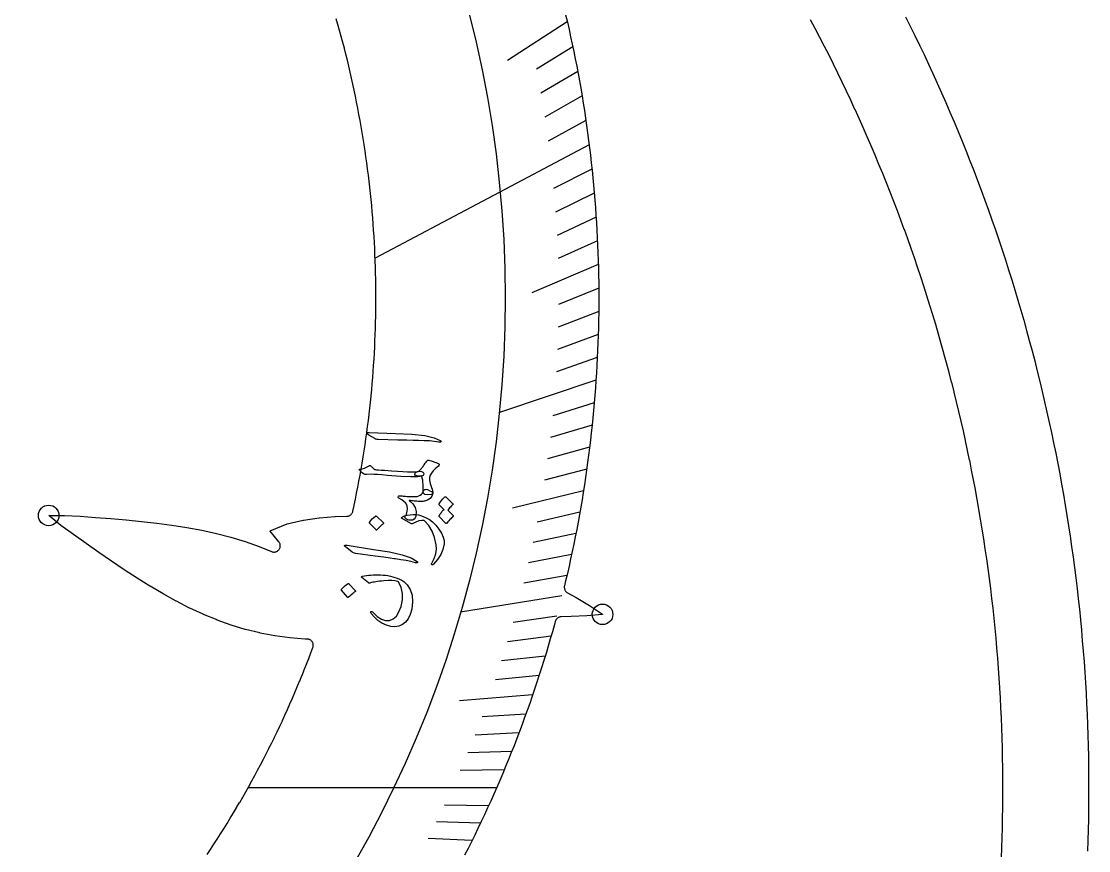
# Model space of a CAD drawing. Header units: millimetres. Extents: x -68 to 68, y -68 to 68.
# Drawn here: x 25.65 to 67.95, y -2.49 to 30.37 of the extents above; entities that cross this region are included whole.
import ezdxf

# ---------------------------------------------------------------- set-up
doc = ezdxf.new("R2010")
doc.units = ezdxf.units.MM
for name, color, linetype in [('CUT_INNER', 6, 'Continuous'), ('CUT_OUTER', 1, 'Continuous'), ('ENGRAVE', 7, 'Continuous'), ('ENGRAVE_FINE', 8, 'Continuous'), ('TEXT', 5, 'Continuous')]:
    doc.layers.add(name, color=color, linetype=linetype)

msp = doc.modelspace()

# ---------------------------------------------------------------- linework, layer by layer
at = {"layer": 'CUT_INNER'}
for points in [[(33.0092, -2.638), (33.1431, -2.4363), (33.1439, -2.435), (33.2766, -2.2325), (33.2774, -2.2313), (33.4088, -2.028), (33.4096, -2.0267), (33.5397, -1.8226), (33.5406, -1.8213), (33.6694, -1.6164), (33.6702, -1.6151), (33.7978, -1.4094), (33.7987, -1.4081), (33.925, -1.2016), (33.9258, -1.2003), (34.0509, -0.9931), (34.0517, -0.9917), (34.1755, -0.7837), (34.1763, -0.7824), (34.2988, -0.5737), (34.2996, -0.5723), (34.4208, -0.3628), (34.4216, -0.3615), (34.5415, -0.1513), (34.5423, -0.1499), (34.6609, 0.061), (34.6617, 0.0624), (34.779, 0.2741), (34.7798, 0.2754), (34.8959, 0.4878), (34.8966, 0.4892), (35.0113, 0.7023), (35.0121, 0.7037), (35.1255, 0.9175), (35.1262, 0.9189), (35.2384, 1.1334), (35.2391, 1.1347), (35.3499, 1.3499), (35.3506, 1.3513), (35.4601, 1.5672), (35.4608, 1.5686), (35.5689, 1.7851), (35.5696, 1.7865), (35.6765, 2.0037), (35.6771, 2.0051), (35.7826, 2.2229), (35.7833, 2.2243), (35.8875, 2.4428), (35.8881, 2.4442), (35.9909, 2.6633), (35.9916, 2.6647), (36.0931, 2.8845), (36.0937, 2.8859), (36.1938, 3.1062), (36.1945, 3.1076), (36.2932, 3.3286), (36.2938, 3.33), (36.3913, 3.5516), (36.3919, 3.553), (36.4879, 3.7752), (36.4885, 3.7766), (36.5832, 3.9994), (36.5838, 4.0008), (36.6771, 4.2242), (36.6777, 4.2256), (36.7697, 4.4495), (36.7702, 4.4509), (36.8608, 4.6754), (36.8614, 4.6768), (36.9506, 4.9018), (36.9511, 4.9033), (37.0389, 5.1288), (37.0395, 5.1303), (37.1259, 5.3564), (37.1265, 5.3578), (37.2023, 5.5599), (37.2099, 5.5839), (37.2151, 5.6086), (37.2178, 5.6336), (37.218, 5.6588), (37.2156, 5.6838), (37.2107, 5.7085), (37.2034, 5.7326), (37.1937, 5.7558), (37.1817, 5.778), (37.1675, 5.7988), (37.1513, 5.818), (37.1332, 5.8356), (37.1135, 5.8512), (37.0923, 5.8648), (37.0698, 5.8762), (37.0463, 5.8852), (37.0221, 5.8919), (36.9972, 5.8961), (36.9721, 5.8977), (36.9044, 5.8988), (36.8969, 5.8991), (36.2931, 5.9446), (36.286, 5.9454), (35.6941, 6.0244), (35.6872, 6.0255), (35.1065, 6.1364), (35.0999, 6.1378), (34.5299, 6.2791), (34.5236, 6.2808), (33.9637, 6.451), (33.9578, 6.4529), (33.4073, 6.6504), (33.4019, 6.6525), (32.86, 6.8755), (32.8552, 6.8776), (32.3211, 7.1242), (32.3169, 7.1262), (31.7899, 7.3943), (31.7862, 7.3962), (31.2655, 7.6834), (31.2624, 7.6851), (30.747, 7.989), (30.7444, 7.9905), (30.2335, 8.3086), (30.2314, 8.3099), (29.7241, 8.6396), (29.7225, 8.6406), (29.2179, 8.9795), (29.2167, 8.9803), (28.7146, 9.3259), (28.2127, 9.6774), (27.7122, 10.0332), (27.7111, 10.034), (27.2167, 10.3935), (27.2108, 10.3981), (26.7334, 10.7909), (26.7296, 10.7944), (26.7352, 10.7947), (27.353, 10.7955), (27.3605, 10.7953), (27.9707, 10.7595), (27.972, 10.7594), (28.5829, 10.7171), (29.1936, 10.6705), (29.803, 10.6189), (29.8044, 10.6188), (30.4095, 10.5606), (30.4114, 10.5604), (31.0127, 10.4934), (31.0151, 10.4931), (31.6118, 10.4148), (31.6148, 10.4144), (32.206, 10.3223), (32.2095, 10.3217), (32.7942, 10.2133), (32.7983, 10.2125), (33.3757, 10.0854), (33.3803, 10.0843), (33.9495, 9.9361), (33.9546, 9.9347), (34.515, 9.7633), (34.5204, 9.7615), (35.0713, 9.5649), (35.0771, 9.5626), (35.5636, 9.3614), (35.5867, 9.3531), (35.6105, 9.3472), (35.6348, 9.3436), (35.6593, 9.3424), (35.6838, 9.3436), (35.7081, 9.3473), (35.7319, 9.3532), (35.755, 9.3615), (35.7771, 9.372), (35.7982, 9.3846), (35.8179, 9.3993), (35.836, 9.4158), (35.8525, 9.434), (35.8671, 9.4537), (35.8797, 9.4747), (35.8902, 9.4969), (35.8984, 9.52), (35.9044, 9.5438), (35.908, 9.5681), (35.9091, 9.5926), (35.9079, 9.6171), (35.9043, 9.6414), (35.8983, 9.6652), (35.89, 9.6883), (35.8795, 9.7105), (35.8669, 9.7315), (35.8522, 9.7512), (35.5048, 10.1737), (35.5014, 10.1783), (35.5066, 10.1808), (36.1755, 10.4571), (36.1804, 10.4589), (36.1855, 10.4603), (36.8217, 10.6054), (36.8312, 10.6072), (37.455, 10.6995), (37.463, 10.7004), (38.0773, 10.7513), (38.0847, 10.7516), (38.5493, 10.7623), (38.5731, 10.764), (38.5967, 10.7679), (38.6197, 10.7741), (38.642, 10.7824), (38.6635, 10.7929), (38.6838, 10.8053), (38.7029, 10.8196), (38.7206, 10.8357), (38.7366, 10.8533), (38.7509, 10.8724), (38.7632, 10.8928), (38.7736, 10.9143), (38.7819, 10.9367), (38.788, 10.9597), (38.8384, 11.1942), (38.8387, 11.1957), (38.8881, 11.4327), (38.8884, 11.4342), (38.9364, 11.6714), (38.9367, 11.6729), (38.9832, 11.9105), (38.9835, 11.912), (39.0285, 12.1498), (39.0288, 12.1513), (39.0724, 12.3894), (39.0726, 12.3909), (39.1148, 12.6293), (39.115, 12.6308), (39.1557, 12.8694), (39.1559, 12.871), (39.1951, 13.1098), (39.1953, 13.1113), (39.2331, 13.3504), (39.2333, 13.352), (39.2696, 13.5913), (39.2698, 13.5928), (39.3046, 13.8323), (39.3048, 13.8339), (39.3381, 14.0736), (39.3383, 14.0751), (39.3701, 14.3151), (39.3703, 14.3166), (39.4007, 14.5568), (39.4009, 14.5583), (39.4298, 14.7986), (39.43, 14.8001), (39.4574, 15.0406), (39.4575, 15.0422), (39.4835, 15.2828), (39.4837, 15.2843), (39.5081, 15.5252), (39.5083, 15.5267), (39.5313, 15.7677), (39.5314, 15.7692), (39.5529, 16.0103), (39.553, 16.0118), (39.5731, 16.253), (39.5732, 16.2546), (39.5917, 16.4959), (39.5918, 16.4974), (39.6089, 16.7389), (39.609, 16.7404), (39.6246, 16.982), (39.6247, 16.9835), (39.6388, 17.2252), (39.6389, 17.2267), (39.6515, 17.4684), (39.6516, 17.47), (39.6627, 17.7118), (39.6628, 17.7133), (39.6724, 17.9552), (39.6725, 17.9567), (39.6806, 18.1986), (39.6807, 18.2001), (39.6874, 18.4421), (39.6874, 18.4436), (39.6926, 18.6856), (39.6926, 18.6872), (39.6964, 18.9292), (39.6964, 18.9307), (39.6986, 19.1728), (39.6986, 19.1743), (39.6994, 19.4164), (39.6994, 19.4179), (39.6986, 19.66), (39.6986, 19.6615), (39.6964, 19.9035), (39.6964, 19.9051), (39.6926, 20.1471), (39.6926, 20.1486), (39.6874, 20.3906), (39.6874, 20.3922), (39.6807, 20.6341), (39.6806, 20.6357), (39.6725, 20.8776), (39.6724, 20.8791), (39.6628, 21.121), (39.6627, 21.1225), (39.6516, 21.3643), (39.6515, 21.3659), (39.6389, 21.6076), (39.6388, 21.6091), (39.6247, 21.8508), (39.6246, 21.8523), (39.609, 22.0939), (39.6089, 22.0954), (39.5918, 22.3368), (39.5917, 22.3384), (39.5732, 22.5797), (39.5731, 22.5812), (39.553, 22.8225), (39.5529, 22.824), (39.5314, 23.0651), (39.5313, 23.0666), (39.5083, 23.3076), (39.5081, 23.3091), (39.4837, 23.5499), (39.4835, 23.5515), (39.4575, 23.7921), (39.4574, 23.7937), (39.43, 24.0342), (39.4298, 24.0357), (39.4009, 24.276), (39.4007, 24.2775), (39.3703, 24.5177), (39.3701, 24.5192), (39.3383, 24.7592), (39.3381, 24.7607), (39.3048, 25.0004), (39.3046, 25.0019), (39.2698, 25.2415), (39.2696, 25.243), (39.2333, 25.4823), (39.2331, 25.4839), (39.1953, 25.723), (39.1951, 25.7245), (39.1559, 25.9633), (39.1557, 25.9648), (39.115, 26.2035), (39.1148, 26.205), (39.0726, 26.4433), (39.0724, 26.4449), (39.0288, 26.683), (39.0285, 26.6845), (38.9835, 26.9223), (38.9832, 26.9238), (38.9367, 27.1614), (38.9364, 27.1629), (38.8884, 27.4001), (38.8881, 27.4016), (38.8387, 27.6386), (38.8384, 27.6401), (38.7875, 27.8767), (38.7872, 27.8782), (38.7349, 28.1146), (38.7346, 28.1161), (38.6808, 28.3521), (38.6805, 28.3536), (38.6253, 28.5893), (38.6249, 28.5907), (38.5683, 28.8261), (38.5679, 28.8276), (38.5098, 29.0626), (38.5094, 29.064), (38.4499, 29.2987), (38.4495, 29.3002), (38.3885, 29.5344), (38.3881, 29.5359), (38.3257, 29.7698), (38.3253, 29.7712), (38.2615, 30.0047), (38.2611, 30.0062), (38.1958, 30.2393), (38.1954, 30.2408), (38.1287, 30.4735)], [(47.2194, 30.6318), (47.2873, 30.3419), (47.3534, 30.0515), (47.4178, 29.7607), (47.4804, 29.4696), (47.5412, 29.1781), (47.6002, 28.8862), (47.6574, 28.5939), (47.7128, 28.3013), (47.7664, 28.0084), (47.8182, 27.7152), (47.8682, 27.4216), (47.9164, 27.1277), (47.9628, 26.8336), (48.0074, 26.5391), (48.0502, 26.2444), (48.0912, 25.9495), (48.1304, 25.6543), (48.1678, 25.3588), (48.2033, 25.0632), (48.2371, 24.7673), (48.269, 24.4712), (48.2991, 24.175), (48.3274, 23.8785), (48.3538, 23.5819), (48.3785, 23.2851), (48.4013, 22.9882), (48.4223, 22.6912), (48.4415, 22.394), (48.4588, 22.0967), (48.4744, 21.7993), (48.4881, 21.5018), (48.4999, 21.2043), (48.51, 20.9066), (48.5182, 20.609), (48.5246, 20.3112), (48.5292, 20.0135), (48.5319, 19.7157), (48.5329, 19.4179), (48.5319, 19.1201), (48.5292, 18.8223), (48.5246, 18.5246), (48.5183, 18.2269), (48.51, 17.9292), (48.5, 17.6315), (48.4881, 17.334), (48.4744, 17.0365), (48.4589, 16.7391), (48.4416, 16.4418), (48.4224, 16.1447), (48.4014, 15.8476), (48.3786, 15.5507), (48.354, 15.2539), (48.3275, 14.9573), (48.2992, 14.6609), (48.2691, 14.3646), (48.2372, 14.0685), (48.2035, 13.7726), (48.168, 13.477), (48.1306, 13.1815), (48.0914, 12.8863), (48.0505, 12.5914), (48.0077, 12.2967), (47.9631, 12.0022), (47.9167, 11.7081), (47.8685, 11.4142), (47.8185, 11.1206), (47.7667, 10.8274), (47.7131, 10.5344), (47.6577, 10.2419), (47.6005, 9.9496), (47.5415, 9.6577), (47.4807, 9.3662), (47.4181, 9.075), (47.3538, 8.7843), (47.2876, 8.4939), (47.2197, 8.204), (47.1724, 8.0073), (47.1678, 7.983), (47.1656, 7.9583), (47.1659, 7.9336), (47.1686, 7.909), (47.1738, 7.8848), (47.1813, 7.8612), (47.1911, 7.8385), (47.2031, 7.8169), (47.2172, 7.7965), (47.2332, 7.7777), (47.251, 7.7605), (47.2704, 7.7452), (47.2913, 7.7318), (47.6304, 7.5377), (47.6316, 7.537), (48.1589, 7.2278), (48.1652, 7.2238), (48.6784, 6.8798), (48.6829, 6.8765), (48.6777, 6.8757), (48.0626, 6.8143), (48.0552, 6.8138), (47.4443, 6.7896), (47.443, 6.7895), (47.0418, 6.7779), (47.0174, 6.776), (46.9933, 6.7717), (46.9697, 6.7651), (46.9468, 6.7562), (46.925, 6.7451), (46.9043, 6.7319), (46.8851, 6.7167), (46.8674, 6.6997), (46.8515, 6.6811), (46.8374, 6.661), (46.8254, 6.6397), (46.8155, 6.6172), (46.8079, 6.594), (46.775, 6.4736), (46.6947, 6.1868), (46.6126, 5.9005), (46.5288, 5.6148), (46.4433, 5.3295), (46.356, 5.0448), (46.2669, 4.7607), (46.1761, 4.477), (46.0836, 4.194), (45.9893, 3.9115), (45.8933, 3.6296), (45.7955, 3.3483), (45.6961, 3.0676), (45.5949, 2.7876), (45.492, 2.5081), (45.3874, 2.2293), (45.2811, 1.9511), (45.1731, 1.6736), (45.0633, 1.3968), (44.9519, 1.1206), (44.8388, 0.8451), (44.724, 0.5704), (44.6075, 0.2963), (44.4894, 0.0229), (44.3695, -0.2497), (44.248, -0.5216), (44.1248, -0.7927), (44, -1.063), (43.8735, -1.3326), (43.7454, -1.6014), (43.6156, -1.8695), (43.4841, -2.1367), (43.3511, -2.4031), (43.2164, -2.6687)], [(64.493, -2.771), (64.5087, -2.3768), (64.5088, -2.3752), (64.5221, -1.9809), (64.5221, -1.9794), (64.533, -1.585), (64.5331, -1.5834), (64.5415, -1.189), (64.5416, -1.1874), (64.5476, -0.7929), (64.5476, -0.7914), (64.5513, -0.3969), (64.5513, -0.3953), (64.5525, -0.0008), (64.5525, 0.0008), (64.5513, 0.3953), (64.5513, 0.3969), (64.5476, 0.7914), (64.5476, 0.7929), (64.5416, 1.1874), (64.5415, 1.189), (64.5331, 1.5834), (64.533, 1.585), (64.5221, 1.9794), (64.5221, 1.9809), (64.5088, 2.3752), (64.5087, 2.3768), (64.493, 2.771), (64.4929, 2.7725), (64.4748, 3.1667), (64.4747, 3.1682), (64.4541, 3.5622), (64.4541, 3.5638), (64.4311, 3.9576), (64.431, 3.9592), (64.4056, 4.3529), (64.4055, 4.3544), (64.3776, 4.748), (64.3775, 4.7495), (64.3473, 5.1429), (64.3472, 5.1445), (64.3145, 5.5377), (64.3144, 5.5392), (64.2793, 5.9322), (64.2792, 5.9337), (64.2417, 6.3265), (64.2416, 6.328), (64.2017, 6.7205), (64.2015, 6.7221), (64.1593, 7.1144), (64.1591, 7.1159), (64.1144, 7.5079), (64.1142, 7.5094), (64.0671, 7.9012), (64.0669, 7.9027), (64.0174, 8.2941), (64.0172, 8.2956), (63.9653, 8.6868), (63.9651, 8.6883), (63.9108, 9.0791), (63.9106, 9.0806), (63.8539, 9.4711), (63.8537, 9.4726), (63.7946, 9.8627), (63.7944, 9.8642), (63.7329, 10.2539), (63.7327, 10.2554), (63.6688, 10.6448), (63.6685, 10.6463), (63.6023, 11.0353), (63.602, 11.0368), (63.5334, 11.4253), (63.5331, 11.4268), (63.4621, 11.8149), (63.4618, 11.8164), (63.3884, 12.2041), (63.3881, 12.2056), (63.3123, 12.5928), (63.312, 12.5943), (63.2338, 12.9811), (63.2335, 12.9826), (63.153, 13.3688), (63.1527, 13.3703), (63.0698, 13.7561), (63.0694, 13.7576), (62.9842, 14.1428), (62.9838, 14.1443), (62.8962, 14.529), (62.8959, 14.5305), (62.8059, 14.9146), (62.8055, 14.9161), (62.7132, 15.2997), (62.7128, 15.3012), (62.6181, 15.6842), (62.6178, 15.6857), (62.5207, 16.0682), (62.5203, 16.0696), (62.4209, 16.4515), (62.4206, 16.453), (62.3188, 16.8342), (62.3184, 16.8357), (62.2144, 17.2162), (62.2139, 17.2177), (62.1075, 17.5977), (62.1071, 17.5991), (61.9984, 17.9784), (61.998, 17.9799), (61.8869, 18.3585), (61.8865, 18.36), (61.7731, 18.7379), (61.7727, 18.7393), (61.657, 19.1165), (61.6565, 19.118), (61.5385, 19.4945), (61.5381, 19.496), (61.4177, 19.8717), (61.4173, 19.8732), (61.2947, 20.2482), (61.2942, 20.2497), (61.1693, 20.6239), (61.1688, 20.6254), (61.0416, 20.9989), (61.0411, 21.0003), (60.9116, 21.373), (60.9111, 21.3745), (60.7793, 21.7464), (60.7788, 21.7478), (60.6447, 22.1189), (60.6442, 22.1203), (60.5078, 22.4906), (60.5073, 22.492), (60.3687, 22.8614), (60.3682, 22.8629), (60.2273, 23.2314), (60.2267, 23.2328), (60.0836, 23.6005), (60.0831, 23.6019), (59.9377, 23.9687), (59.9371, 23.9702), (59.7895, 24.3361), (59.7889, 24.3375), (59.639, 24.7025), (59.6384, 24.7039), (59.4863, 25.0679), (59.4857, 25.0693), (59.3314, 25.4325), (59.3308, 25.4339), (59.1742, 25.796), (59.1736, 25.7974), (59.0148, 26.1586), (59.0142, 26.16), (58.8532, 26.5203), (58.8526, 26.5217), (58.6894, 26.8809), (58.6887, 26.8823), (58.5233, 27.2405), (58.5227, 27.2419), (58.3551, 27.5991), (58.3544, 27.6004), (58.1847, 27.9566), (58.184, 27.958), (58.012, 28.3131), (58.0113, 28.3145), (57.8372, 28.6685), (57.8365, 28.6699), (57.6602, 29.0228), (57.6595, 29.0242), (57.481, 29.3761), (57.4803, 29.3775), (57.2997, 29.7282), (57.299, 29.7296), (57.1162, 30.0793), (57.1155, 30.0806), (56.9306, 30.4292)]]:
    msp.add_lwpolyline(points, dxfattribs=at)
at = {"layer": 'CUT_OUTER'}
msp.add_lwpolyline([(60.6942, 30.5518), (60.8806, 30.1788), (61.0646, 29.8047), (61.2463, 29.4294), (61.4257, 29.0531), (61.6029, 28.6756), (61.7776, 28.2971), (61.9501, 27.9175), (62.1202, 27.5368), (62.288, 27.1552), (62.4535, 26.7725), (62.6166, 26.3887), (62.7773, 26.004), (62.9357, 25.6184), (63.0917, 25.2317), (63.2453, 24.8441), (63.3966, 24.4556), (63.5454, 24.0661), (63.6919, 23.6758), (63.836, 23.2845), (63.9777, 22.8924), (64.1169, 22.4994), (64.2538, 22.1056), (64.3882, 21.7109), (64.5202, 21.3154), (64.6498, 20.9191), (64.7769, 20.522), (64.9016, 20.1242), (65.0239, 19.7256), (65.1437, 19.3262), (65.261, 18.9261), (65.3759, 18.5254), (65.4884, 18.1239), (65.5984, 17.7217), (65.7059, 17.3189), (65.8109, 16.9154), (65.9134, 16.5112), (66.0135, 16.1065), (66.1111, 15.7011), (66.2062, 15.2952), (66.2988, 14.8887), (66.3889, 14.4816), (66.4765, 14.074), (66.5616, 13.6658), (66.6442, 13.2571), (66.7243, 12.848), (66.8019, 12.4383), (66.8769, 12.0282), (66.9495, 11.6176), (67.0195, 11.2066), (67.087, 10.7952), (67.152, 10.3833), (67.2144, 9.9711), (67.2743, 9.5585), (67.3317, 9.1455), (67.3866, 8.7322), (67.4389, 8.3186), (67.4887, 7.9046), (67.5359, 7.4904), (67.5806, 7.0758), (67.6227, 6.661), (67.6623, 6.246), (67.6994, 5.8307), (67.7339, 5.4152), (67.7658, 4.9995), (67.7952, 4.5836), (67.8221, 4.1675), (67.8464, 3.7513), (67.8681, 3.3349), (67.8873, 2.9184), (67.9039, 2.5018), (67.918, 2.0851), (67.9295, 1.6683), (67.9385, 1.2515), (67.9449, 0.8346), (67.9487, 0.4177), (67.95, 0.0008), (67.9487, -0.4162), (67.9449, -0.8331), (67.9385, -1.25), (67.9296, -1.6668), (67.918, -2.0836), (67.904, -2.5003)], dxfattribs=at)
at = {"layer": 'ENGRAVE'}
for points in [[(48.1528, 25.4791), (39.6682, 20.9896)], [(48.4229, 16.1525), (44.592, 14.8746)], [(47.074, 7.6072), (43.0564, 6.9579)], [(44.4794, 0), (34.6268, 0)]]:
    msp.add_lwpolyline(points, dxfattribs=at)
for centre, radius in [((0, 19.4171), 44.8228), ((26.7289, 10.7947), 0.4077), ((48.6837, 6.8763), 0.4077)]:
    msp.add_circle(centre, radius, dxfattribs=at)
at = {"layer": 'ENGRAVE_FINE'}
for points in [[(47.2866, 30.345), (44.9091, 28.8193)], [(47.5025, 29.3647), (46.0609, 28.4736)], [(47.6966, 28.3875), (46.2383, 27.5196)], [(47.8695, 27.4139), (46.3948, 26.5693)], [(48.0214, 26.4443), (46.5308, 25.6234)], [(48.264, 24.5187), (46.7428, 23.7459)], [(48.3554, 23.5636), (46.8197, 22.8153)], [(48.4274, 22.6141), (46.8776, 21.8904)], [(48.4805, 21.6706), (46.9171, 20.9718)], [(48.515, 20.7334), (45.8824, 19.6084)], [(48.5313, 19.8029), (46.9421, 19.1544)], [(48.5299, 18.8792), (46.9285, 18.2562)], [(48.5111, 17.9628), (46.898, 17.3655)], [(48.4753, 17.0538), (46.851, 16.4823)], [(48.3544, 15.2592), (46.7092, 14.74)], [(48.2701, 14.374), (46.6153, 13.8812)], [(48.1704, 13.4972), (46.5064, 13.0309)], [(48.0558, 12.6289), (46.383, 12.1893)], [(47.9265, 11.7693), (45.119, 11.0799)], [(47.783, 10.9186), (46.0944, 10.5328)], [(47.6256, 10.0769), (45.9299, 9.7181)], [(47.4547, 9.2444), (45.7524, 8.9127)], [(47.2708, 8.4211), (45.5624, 8.1167)], [(46.8649, 6.8027), (45.1458, 6.5532)], [(46.6436, 6.0078), (44.9201, 5.7858)], [(46.4107, 5.2226), (44.6832, 5.0282)], [(46.1664, 4.447), (44.4354, 4.2803)], [(45.911, 3.6812), (43.0145, 3.449)], [(45.6449, 2.9252), (43.9086, 2.8139)], [(45.3683, 2.1791), (43.6302, 2.0956)], [(45.0817, 1.4428), (43.3422, 1.3871)], [(44.7853, 0.7164), (43.045, 0.6886)], [(44.1642, -0.7065), (42.4239, -0.6787)], [(43.8401, -1.4031), (42.1006, -1.3474)], [(43.5074, -2.0897), (41.7692, -2.0062)]]:
    msp.add_lwpolyline(points, dxfattribs=at)
at = {"layer": 'TEXT'}
for points in [[(39.4205, 13.9715), (39.3474, 14.0208), (39.3241, 14.0554), (39.3506, 14.0756), (39.4268, 14.0814), (40.4773, 14.036), (41.1221, 14.0087), (41.6328, 13.9548), (42.0095, 13.8724), (42.2517, 13.7606), (42.2704, 13.7435), (42.2798, 13.7293), (42.2799, 13.718), (42.2707, 13.7097), (42.2573, 13.7038), (42.2404, 13.7006), (42.2201, 13.7001), (42.1964, 13.7022), (42.0129, 13.727), (41.8172, 13.7448), (41.6092, 13.7557), (41.389, 13.7599), (41.3316, 13.7621), (41.1763, 13.7665), (40.9232, 13.7732), (40.5723, 13.7829), (39.7935, 13.7999), (39.7525, 13.8036), (39.7152, 13.8109), (39.6817, 13.8219), (39.6519, 13.8364)], [(40.0451, 12.5833), (40.315, 12.564), (40.5551, 12.5484), (40.7655, 12.5366), (40.9462, 12.5284), (41.0968, 12.5238), (41.2172, 12.5228), (41.3073, 12.5254), (41.3671, 12.5314), (41.4446, 12.5419), (41.5066, 12.5365), (41.5528, 12.5152), (41.5835, 12.4779), (41.5968, 12.4361), (41.5912, 12.4013), (41.5667, 12.3735), (41.5234, 12.3528), (41.3675, 12.3302), (41.0885, 12.3264), (40.6864, 12.342), (40.1613, 12.3776), (39.9362, 12.3974), (39.7562, 12.412), (39.6214, 12.4214), (39.5318, 12.4255), (39.3303, 12.4156), (39.2951, 12.4159), (39.2639, 12.4202), (39.2366, 12.4284), (39.2132, 12.4406), (39.1588, 12.4856), (39.1167, 12.5206), (39.0869, 12.5456), (39.0695, 12.5608), (39.045, 12.5897), (39.0383, 12.6114), (39.0492, 12.626), (39.0779, 12.6333), (39.1569, 12.642), (39.2418, 12.6657), (39.3325, 12.7046), (39.4289, 12.7588), (39.4479, 12.7686), (39.4657, 12.7713), (39.4823, 12.7669), (39.4977, 12.7555), (39.5158, 12.7383), (39.5327, 12.7221), (39.5484, 12.7069), (39.5629, 12.6926), (39.5762, 12.6793), (39.5884, 12.6669), (39.5993, 12.6556), (39.609, 12.6452), (39.6259, 12.6298), (39.6435, 12.6185), (39.6618, 12.6112), (39.6807, 12.6079), (39.723, 12.6061), (39.7978, 12.6014), (39.9051, 12.5938), (40.0451, 12.5833)], [(41.2474, 12.4128), (41.2516, 12.463), (41.2708, 12.4998), (41.305, 12.5233), (41.3544, 12.5335), (41.3787, 12.5379), (41.4038, 12.5503), (41.4296, 12.5707), (41.4563, 12.5992), (41.4708, 12.6175), (41.4869, 12.6376), (41.5047, 12.6597), (41.5242, 12.6838), (41.5448, 12.7098), (41.566, 12.738), (41.5877, 12.7682), (41.6101, 12.8006), (41.6518, 12.861), (41.6865, 12.9084), (41.7143, 12.9428), (41.7352, 12.9641), (41.7528, 12.978), (41.7699, 12.986), (41.7868, 12.988), (41.8032, 12.9841), (41.9266, 12.9468), (42.0318, 12.9105), (42.1188, 12.8753), (42.1876, 12.8412), (42.1959, 12.8338), (42.2011, 12.8236), (42.2031, 12.8106), (42.202, 12.7948), (42.1981, 12.7753), (42.1932, 12.7597), (42.1874, 12.7483), (42.1805, 12.7408), (42.0642, 12.648), (41.9705, 12.5586), (41.8992, 12.4725), (41.8504, 12.3895), (41.8278, 12.301), (41.8295, 12.1908), (41.8553, 12.0587), (41.905, 11.9043), (41.9295, 11.8295), (41.945, 11.7655), (41.9516, 11.7126), (41.9493, 11.6707), (41.9423, 11.6515), (41.9289, 11.6368), (41.9094, 11.6266), (41.8836, 11.6209), (41.7403, 11.6117), (41.6405, 11.6287), (41.5841, 11.6717), (41.571, 11.7405), (41.5758, 11.8107), (41.5776, 11.883), (41.5763, 11.9575), (41.5721, 12.034), (41.5645, 12.1125), (41.5533, 12.1926), (41.5384, 12.2744), (41.5199, 12.3578), (41.4021, 12.3522), (41.3175, 12.3596), (41.2659, 12.3798), (41.2474, 12.4128)], [(40.5798, 11.5373), (40.5908, 11.5543), (40.6071, 11.5653), (40.6287, 11.5706), (40.6558, 11.5699), (40.6745, 11.5689), (40.7005, 11.5672), (40.7336, 11.565), (40.774, 11.5622), (40.8214, 11.5589), (40.8755, 11.5551), (40.9363, 11.5509), (41.0038, 11.5462), (41.133, 11.5388), (41.2419, 11.5397), (41.3307, 11.549), (41.3993, 11.5666), (41.4555, 11.5935), (41.5029, 11.6314), (41.5414, 11.6805), (41.571, 11.7405), (41.6014, 11.7961), (41.6413, 11.8275), (41.691, 11.8347), (41.7503, 11.8176), (41.8413, 11.7745), (41.9049, 11.7364), (41.9412, 11.7032), (41.9501, 11.675), (41.911, 11.5524), (41.8444, 11.459), (41.7506, 11.3948), (41.6296, 11.3599), (41.5928, 11.3562), (41.5537, 11.3531), (41.5123, 11.3509), (41.4686, 11.3493), (41.4224, 11.3491), (41.3736, 11.3508), (41.3222, 11.3544), (41.2682, 11.3599), (41.2157, 11.3659), (41.1691, 11.3711), (41.1283, 11.3754), (41.0933, 11.3788), (41.0647, 11.3815), (41.0431, 11.3837), (41.0284, 11.3854), (41.0208, 11.3865), (41.0172, 11.3869), (41.0148, 11.3865), (41.0136, 11.3854), (41.0136, 11.3835), (41.0151, 11.3808), (41.0184, 11.3771), (41.0234, 11.3726), (41.0301, 11.3672), (41.1646, 11.2527), (41.2512, 11.1148), (41.2896, 10.9537), (41.2796, 10.7698), (41.255, 10.6958), (41.2124, 10.6432), (41.152, 10.6121), (41.0737, 10.6026), (41.0059, 10.6089), (40.9501, 10.6225), (40.9062, 10.6434), (40.8743, 10.6715), (40.8543, 10.702), (40.8463, 10.7298), (40.8503, 10.7552), (40.8663, 10.7779), (40.8855, 10.7965), (40.9, 10.8133), (40.9097, 10.8284), (40.9147, 10.8418), (40.9441, 10.9619), (40.9528, 11.0682), (40.941, 11.1606), (40.9088, 11.2391), (40.8723, 11.2884), (40.8099, 11.3444), (40.7215, 11.407), (40.6071, 11.4761), (40.589, 11.4879), (40.5784, 11.5021), (40.5754, 11.5185), (40.5798, 11.5373)], [(42.2079, 11.2212), (42.2037, 11.2276), (42.202, 11.2357), (42.2028, 11.2456), (42.2061, 11.2573), (42.2298, 11.2967), (42.2547, 11.3345), (42.281, 11.3708), (42.3085, 11.4054), (42.3376, 11.4386), (42.3686, 11.4707), (42.4016, 11.5016), (42.4365, 11.5314), (42.4464, 11.5366), (42.4562, 11.5378), (42.4657, 11.5352), (42.4751, 11.5287), (42.755, 11.2598), (42.7581, 11.2532), (42.7565, 11.2448), (42.7502, 11.2344), (42.7391, 11.2221), (42.7295, 11.214), (42.7159, 11.2005), (42.6983, 11.1816), (42.6766, 11.1573), (42.6505, 11.1273), (42.6197, 11.0915), (42.5842, 11.0499), (42.5439, 11.0025), (42.7582, 10.7877), (42.7642, 10.7785), (42.7641, 10.7683), (42.7577, 10.7571), (42.7452, 10.7449), (42.7343, 10.7343), (42.7178, 10.7175), (42.6956, 10.6945), (42.6678, 10.6652), (42.6343, 10.6293), (42.5948, 10.5861), (42.5494, 10.5358), (42.498, 10.4783), (42.4903, 10.4728), (42.4834, 10.4712), (42.4773, 10.4733), (42.472, 10.4792), (42.2106, 10.7545), (42.2064, 10.761), (42.2048, 10.7692), (42.2058, 10.7791), (42.2092, 10.7907), (42.228, 10.8245), (42.2483, 10.8569), (42.2703, 10.8878), (42.2938, 10.9173), (42.3186, 10.9455), (42.3446, 10.9723), (42.3716, 10.9979), (42.3997, 11.0221)], [(39.4505, 10.4863), (39.4464, 10.4925), (39.4449, 10.5003), (39.4459, 10.5096), (39.4495, 10.5204), (39.4999, 10.5914), (39.5565, 10.6563), (39.6193, 10.7153), (39.6883, 10.7684), (39.6981, 10.7729), (39.707, 10.7739), (39.7152, 10.7713), (39.7226, 10.7651), (39.9977, 10.504), (40.0037, 10.4951), (40.0034, 10.4855), (39.997, 10.4752), (39.9844, 10.4641), (39.9735, 10.4545), (39.9569, 10.4392), (39.9347, 10.4182), (39.9068, 10.3916), (39.873, 10.3588), (39.8334, 10.3194), (39.7878, 10.2734), (39.7362, 10.2209), (39.7281, 10.2143), (39.7209, 10.2117), (39.7146, 10.2131), (39.7093, 10.2186)], [(41.9845, 8.8613), (41.9726, 8.8501), (41.961, 8.8422), (41.9496, 8.8377), (41.9386, 8.8365), (41.9301, 8.8377), (41.9223, 8.8417), (41.9151, 8.8483), (41.9087, 8.8577), (41.9056, 8.8664), (41.9057, 8.8766), (41.9089, 8.8883), (41.9153, 8.9015), (42.0083, 9.0908), (42.0681, 9.2765), (42.0947, 9.4584), (42.0883, 9.6358), (42.0274, 9.9213), (41.9285, 10.1736), (41.7923, 10.3928), (41.6193, 10.5788), (41.6158, 10.5816), (41.6128, 10.584), (41.6102, 10.5861), (41.6081, 10.5878), (41.6062, 10.5892), (41.6043, 10.5903), (41.6023, 10.5911), (41.6002, 10.5917), (41.5132, 10.596), (41.4069, 10.5764), (41.2812, 10.533), (41.1361, 10.4661), (41.1275, 10.4644), (41.1203, 10.464), (41.1145, 10.465), (41.1101, 10.4673), (40.7101, 10.6806), (40.697, 10.6972), (40.7127, 10.7181), (40.7571, 10.7431), (40.8302, 10.7725), (40.9384, 10.805), (41.0542, 10.8247), (41.1776, 10.8315), (41.3086, 10.8253), (41.3811, 10.8144), (41.4695, 10.7907), (41.5738, 10.7544), (41.694, 10.7052), (41.8197, 10.6357), (41.9449, 10.5376), (42.0691, 10.4106), (42.1923, 10.2543), (42.2961, 10.0912), (42.3657, 9.9388), (42.4012, 9.7975), (42.4028, 9.6676), (42.356, 9.449), (42.2706, 9.2414), (42.1467, 9.0453), (41.9845, 8.8613)], [(38.5406, 9.5052), (38.4737, 9.5624), (38.4545, 9.5995), (38.4831, 9.6165), (38.5595, 9.6136), (39.5979, 9.4485), (40.2354, 9.3478), (40.7366, 9.2359), (41.1014, 9.111), (41.3292, 8.9722), (41.3459, 8.9531), (41.3536, 8.938), (41.3525, 8.9268), (41.3423, 8.9195), (41.3283, 8.9152), (41.3112, 8.914), (41.2909, 8.9157), (41.2676, 8.9205), (41.0882, 8.9662), (40.8958, 9.0062), (40.6904, 9.0408), (40.4721, 9.0701), (40.4153, 9.0788), (40.2616, 9.1009), (40.0109, 9.1366), (39.6634, 9.1862), (38.8917, 9.292), (38.8513, 9.3004), (38.8151, 9.3119), (38.7831, 9.3266), (38.7551, 9.3445)], [(38.3399, 7.8346), (38.3363, 7.841), (38.3353, 7.8488), (38.3369, 7.8579), (38.3412, 7.8684), (38.3963, 7.9348), (38.4571, 7.9949), (38.5237, 8.0487), (38.5961, 8.0961), (38.6062, 8.0998), (38.6151, 8.1001), (38.6231, 8.097), (38.6301, 8.0904), (38.8866, 7.8123), (38.8919, 7.8031), (38.8911, 7.7936), (38.884, 7.7839), (38.8706, 7.7738), (38.8591, 7.7651), (38.8415, 7.7512), (38.8179, 7.7321), (38.7883, 7.7078), (38.7524, 7.6778), (38.7102, 7.6418), (38.6616, 7.5997), (38.6067, 7.5515), (38.5981, 7.5455), (38.5908, 7.5435), (38.5846, 7.5454), (38.5797, 7.5512)], [(39.169, 8.387), (39.2478, 8.401), (39.3295, 8.4133), (39.414, 8.4238), (39.5013, 8.4326), (39.5918, 8.439), (39.6859, 8.4423), (39.7835, 8.4427), (39.8847, 8.4399), (39.9847, 8.4341), (40.0826, 8.424), (40.1785, 8.4095), (40.2724, 8.3907), (40.3644, 8.3675), (40.455, 8.3396), (40.544, 8.3072), (40.6315, 8.2701), (40.7213, 8.2237), (40.8018, 8.1719), (40.873, 8.1146), (40.9349, 8.0519), (41.0621, 7.861), (41.1358, 7.6346), (41.1555, 7.373), (41.1204, 7.077), (41.0637, 6.8721), (40.9826, 6.7021), (40.8776, 6.5675), (40.749, 6.4684), (40.6051, 6.4093), (40.4513, 6.3865), (40.2877, 6.3998), (40.1143, 6.4487), (39.9403, 6.5306), (39.7817, 6.6359), (39.6382, 6.7642), (39.5097, 6.9155), (39.4964, 6.9371), (39.491, 6.9557), (39.4937, 6.9712), (39.5043, 6.9837), (39.5213, 6.993), (39.5403, 6.9912), (39.5614, 6.9782), (39.5846, 6.954), (39.7549, 6.7898), (39.921, 6.6821), (40.0835, 6.6314), (40.2424, 6.6384), (40.3869, 6.6983), (40.511, 6.8087), (40.6145, 6.9699), (40.6966, 7.1815), (40.7492, 7.4513), (40.7491, 7.7048), (40.6967, 7.9414), (40.5924, 8.1604), (40.588, 8.1655), (40.5807, 8.1703), (40.5706, 8.1748), (40.5576, 8.179), (40.4527, 8.2016), (40.3264, 8.2131), (40.1788, 8.2135), (40.0097, 8.2031), (39.9237, 8.1948), (39.8434, 8.1861), (39.7688, 8.177), (39.6999, 8.1675), (39.6369, 8.1572), (39.5799, 8.1458), (39.529, 8.1333), (39.4841, 8.1197), (39.461, 8.1137), (39.4409, 8.1124), (39.4238, 8.1157), (39.4096, 8.1236), (39.1397, 8.3305), (39.1251, 8.3468), (39.1252, 8.3616), (39.1398, 8.375), (39.169, 8.387)]]:
    msp.add_lwpolyline(points, close=True, dxfattribs=at)

doc.saveas('drawing.dxf')
